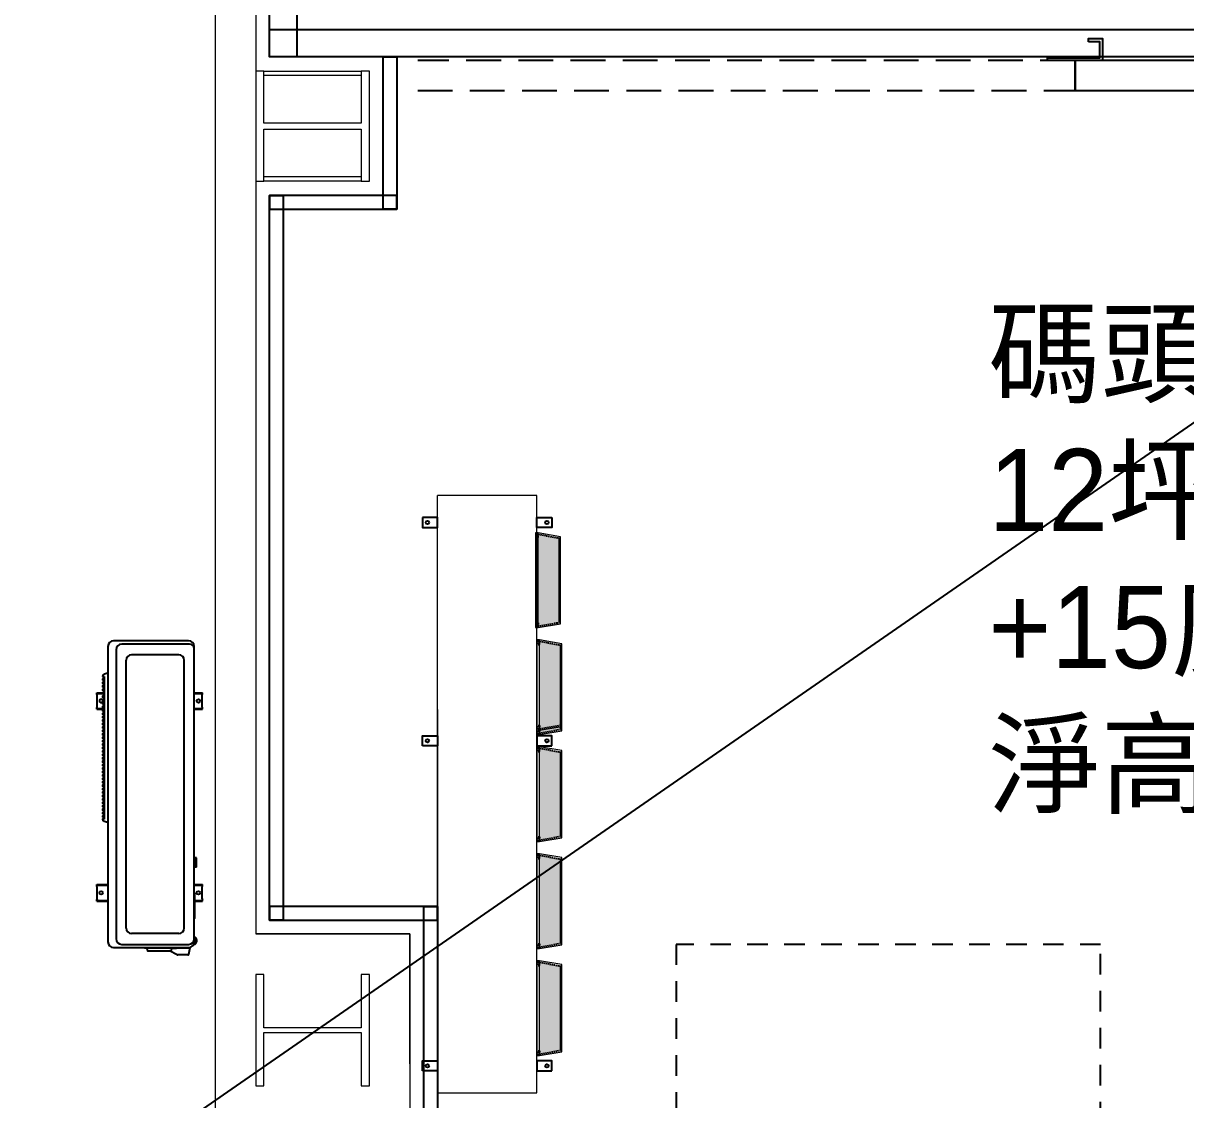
# Model space of a CAD drawing. Header units: millimetres. Extents: x -15161 to 10473752, y -72817 to 33960.
# Drawn here: x -1903.2 to -1478.8, y -25450.4 to -25057.4 of the extents above; entities that cross this region are included whole.
import ezdxf

# ---------------------------------------------------------------- set-up
doc = ezdxf.new("R2010")
doc.units = ezdxf.units.MM
for name, pattern in [('DASHED', [0.75, 0.5, -0.25]), ('HIDDEN', [9.525, 6.35, -3.175]), ('JIS_02_0.7', [1.35, 0.75, -0.6])]:
    doc.linetypes.add(name, pattern=pattern)
doc.layers.add('1', color=7, linetype='Continuous', lineweight=9)
doc.layers.add('添利-門', color=150, linetype='Continuous', lineweight=25)
doc.layers.add('HIDDEN', color=2, linetype='DASHED')
doc.layers.add('PDF_幾何圖形', color=7, linetype='Continuous')
doc.styles.get("Standard").update_dxf_attribs({"font": 'arial.ttf'})

# ---------------------------------------------------------------- blocks, each defined once
blk = doc.blocks.new('庫板1140116')
at = {"color": 190}
for points in [[(-1803.34, -24520.09), (-1803.34, -25069.62), (-1813.34, -25069.62), (-1813.34, -24520.09)], [(-1813.34, -25059.62), (-1022, -25059.62), (-1022, -25069.62), (-1813.34, -25069.62)]]:
    blk.add_lwpolyline(points, close=True, dxfattribs=at)
at = {"color": 30}
for points in [[(-1766.85, -25069.62), (-1766.85, -25125.27), (-1771.85, -25125.27), (-1771.85, -25069.62)], [(-1813.34, -25125.27), (-1766.85, -25125.27), (-1766.85, -25120.27), (-1813.34, -25120.27)], [(-1808.34, -25120.27), (-1808.34, -25384.84), (-1813.34, -25384.84), (-1813.34, -25120.27)], [(-1813.34, -25384.84), (-1752.03, -25384.84), (-1752.03, -25379.84), (-1813.34, -25379.84)], [(-1752.03, -25379.84), (-1752.03, -25605.44), (-1757.03, -25605.44), (-1757.03, -25379.84)]]:
    blk.add_lwpolyline(points, close=True, dxfattribs=at)
blk = doc.blocks.new('庫門1140116')
at = {"color": 8, "linetype": 'JIS_02_0.7', "ltscale": 10}
blk.add_lwpolyline([(-1509.87, -25393.65), (-1664.81, -25393.65), (-1664.81, -25593.65), (-1509.87, -25593.65)], close=True, dxfattribs=at)
at = {"layer": 'PDF_幾何圖形', "color": 150, "lineweight": 25, "true_color": 0x007fff}
blk.add_lwpolyline([(-1514.32, -25064.21), (-1514.32, -25062.94), (-1509.22, -25062.94), (-1509.22, -25070.97), (-1529.31, -25070.97), (-1529.31, -25070.01), (-1510.18, -25070.01), (-1510.18, -25064.21)], close=True, dxfattribs=at)
at = {"layer": '添利-門', "linetype": 'HIDDEN', "ltscale": 2}
for p, q in [((-1519.22, -25070.97), (-1759.22, -25070.97)), ((-1519.22, -25081.97), (-1519.22, -25070.97)), ((-1759.22, -25081.97), (-1519.22, -25081.97))]:
    blk.add_line(p, q, dxfattribs=at)
at = {"layer": '添利-門'}
for p, q in [((-1279.22, -25070.97), (-1519.22, -25070.97)), ((-1519.22, -25070.97), (-1519.22, -25081.97)), ((-1519.22, -25081.97), (-1279.22, -25081.97))]:
    blk.add_line(p, q, dxfattribs=at)
blk = doc.blocks.new('機組1140116')
h = blk.add_hatch(color=230)
h.dxf.hatch_style = 1
h.paths.add_polyline_path([(-1707.52, -25245.33), (-1715.24, -25243.93), (-1715.24, -25245.16), (-1715.24, -25277.52), (-1707.52, -25276.12)])
h = blk.add_hatch(color=230)
h.dxf.hatch_style = 1
h.paths.add_polyline_path([(-1707.07, -25284.39), (-1714.79, -25282.99), (-1714.79, -25284.21), (-1714.79, -25316.58), (-1707.07, -25315.17)])
h = blk.add_hatch(color=230)
h.dxf.hatch_style = 1
h.paths.add_polyline_path([(-1707.07, -25323.45), (-1714.79, -25322.04), (-1714.79, -25323.27), (-1714.79, -25355.64), (-1707.07, -25354.23)])
h = blk.add_hatch(color=230)
h.dxf.hatch_style = 1
h.paths.add_polyline_path([(-1707.07, -25362.51), (-1714.79, -25361.1), (-1714.79, -25362.33), (-1714.79, -25394.7), (-1707.07, -25393.29)])
h = blk.add_hatch(color=230)
h.dxf.hatch_style = 1
h.paths.add_polyline_path([(-1707.07, -25401.56), (-1714.79, -25400.16), (-1714.79, -25401.39), (-1714.79, -25433.75), (-1707.07, -25432.35)])
h = blk.add_hatch(color=230)
h.dxf.hatch_style = 1
h.paths.add_polyline_path([(-1707.07, -25401.56), (-1714.79, -25400.16), (-1714.79, -25401.39), (-1714.79, -25433.75), (-1707.07, -25432.35)])
at = {"layer": '1'}
h = blk.add_hatch(color=230, dxfattribs=at)
h.dxf.hatch_style = 1
h.paths.add_polyline_path([(-1715.24, -25243.93), (-1715.24, -25245.16), (-1707.73, -25245.29)])
h = blk.add_hatch(color=230, dxfattribs=at)
h.dxf.hatch_style = 1
h.paths.add_polyline_path([(-1715.24, -25277.52), (-1715.24, -25276.29), (-1707.73, -25276.16)])
h = blk.add_hatch(color=230, dxfattribs=at)
h.dxf.hatch_style = 1
h.paths.add_polyline_path([(-1715.24, -25277.52), (-1715.24, -25276.29), (-1707.73, -25276.16)])
h = blk.add_hatch(color=230, dxfattribs=at)
h.dxf.hatch_style = 1
h.paths.add_polyline_path([(-1714.79, -25282.99), (-1714.79, -25284.21), (-1707.28, -25284.35)])
h = blk.add_hatch(color=230, dxfattribs=at)
h.dxf.hatch_style = 1
h.paths.add_polyline_path([(-1714.79, -25315.03), (-1714.79, -25313.81), (-1707.28, -25313.67)])
h = blk.add_hatch(color=230, dxfattribs=at)
h.dxf.hatch_style = 1
h.paths.add_polyline_path([(-1714.79, -25315.03), (-1714.79, -25313.81), (-1707.28, -25313.67)])
h = blk.add_hatch(color=230, dxfattribs=at)
h.dxf.hatch_style = 1
h.paths.add_polyline_path([(-1714.79, -25315.03), (-1714.79, -25313.81), (-1707.28, -25313.67)])
h = blk.add_hatch(color=230, dxfattribs=at)
h.dxf.hatch_style = 1
h.paths.add_polyline_path([(-1714.79, -25315.03), (-1714.79, -25313.81), (-1707.28, -25313.67)])
h = blk.add_hatch(color=230, dxfattribs=at)
h.dxf.hatch_style = 1
h.paths.add_polyline_path([(-1714.79, -25316.58), (-1714.79, -25315.35), (-1707.28, -25315.21)])
h = blk.add_hatch(color=230, dxfattribs=at)
h.dxf.hatch_style = 1
h.paths.add_polyline_path([(-1714.79, -25316.58), (-1714.79, -25315.35), (-1707.28, -25315.21)])
h = blk.add_hatch(color=230, dxfattribs=at)
h.dxf.hatch_style = 1
h.paths.add_polyline_path([(-1714.79, -25322.04), (-1714.79, -25323.27), (-1707.28, -25323.41)])
h = blk.add_hatch(color=230, dxfattribs=at)
h.dxf.hatch_style = 1
h.paths.add_polyline_path([(-1714.79, -25355.64), (-1714.79, -25354.41), (-1707.28, -25354.27)])
h = blk.add_hatch(color=230, dxfattribs=at)
h.dxf.hatch_style = 1
h.paths.add_polyline_path([(-1714.79, -25355.64), (-1714.79, -25354.41), (-1707.28, -25354.27)])
h = blk.add_hatch(color=230, dxfattribs=at)
h.dxf.hatch_style = 1
h.paths.add_polyline_path([(-1714.79, -25361.1), (-1714.79, -25362.33), (-1707.28, -25362.47)])
h = blk.add_hatch(color=230, dxfattribs=at)
h.dxf.hatch_style = 1
h.paths.add_polyline_path([(-1714.79, -25394.7), (-1714.79, -25393.47), (-1707.28, -25393.33)])
h = blk.add_hatch(color=230, dxfattribs=at)
h.dxf.hatch_style = 1
h.paths.add_polyline_path([(-1714.79, -25394.7), (-1714.79, -25393.47), (-1707.28, -25393.33)])
h = blk.add_hatch(color=230, dxfattribs=at)
h.dxf.hatch_style = 1
h.paths.add_polyline_path([(-1714.79, -25400.16), (-1714.79, -25401.39), (-1707.28, -25401.53)])
h = blk.add_hatch(color=230, dxfattribs=at)
h.dxf.hatch_style = 1
h.paths.add_polyline_path([(-1714.79, -25400.16), (-1714.79, -25401.39), (-1707.28, -25401.53)])
h = blk.add_hatch(color=230, dxfattribs=at)
h.dxf.hatch_style = 1
h.paths.add_polyline_path([(-1714.79, -25433.75), (-1714.79, -25432.53), (-1707.28, -25432.39)])
h = blk.add_hatch(color=230, dxfattribs=at)
h.dxf.hatch_style = 1
h.paths.add_polyline_path([(-1714.79, -25433.75), (-1714.79, -25432.53), (-1707.28, -25432.39)])
h = blk.add_hatch(color=230, dxfattribs=at)
h.dxf.hatch_style = 1
h.paths.add_polyline_path([(-1714.79, -25433.75), (-1714.79, -25432.53), (-1707.28, -25432.39)])
h = blk.add_hatch(color=230, dxfattribs=at)
h.dxf.hatch_style = 1
h.paths.add_polyline_path([(-1714.79, -25433.75), (-1714.79, -25432.53), (-1707.28, -25432.39)])
at = {"color": 230}
for p, q in [((-1707.06, -25253.75), (-1707.07, -25253.75)), ((-1707.06, -25267.7), (-1707.07, -25267.7)), ((-1842.88, -25282.82), (-1870.24, -25282.82)), ((-1842.48, -25284.02), (-1867.23, -25284.02)), ((-1872.32, -25284.9), (-1872.32, -25392.78)), ((-1869.31, -25286.1), (-1869.31, -25391.58)), ((-1846.4, -25287.97), (-1863.71, -25287.97)), ((-1840.8, -25392.78), (-1840.8, -25284.9)), ((-1865.66, -25387.76), (-1865.66, -25289.92)), ((-1844.46, -25387.76), (-1844.46, -25289.92)), ((-1874.25, -25295.87), (-1873.68, -25295.86)), ((-1873.97, -25295.86), (-1873.97, -25296.75)), ((-1873.82, -25295.86), (-1873.82, -25296.79)), ((-1872.32, -25294.64), (-1873.75, -25295.07)), ((-1873.68, -25295.86), (-1873.68, -25348)), ((-1706.6, -25292.8), (-1706.61, -25292.8)), ((-1874.32, -25296.86), (-1874.32, -25297.07)), ((-1874.32, -25298.11), (-1874.32, -25298.33)), ((-1874.32, -25299.36), (-1874.32, -25299.58)), ((-1874.32, -25300.61), (-1874.32, -25300.83)), ((-1873.82, -25296.79), (-1874.27, -25296.81)), ((-1873.82, -25297.14), (-1874.27, -25297.12)), ((-1873.82, -25298.04), (-1874.27, -25298.06)), ((-1873.82, -25298.39), (-1874.27, -25298.38)), ((-1873.82, -25299.29), (-1874.27, -25299.31)), ((-1873.82, -25299.64), (-1874.27, -25299.63)), ((-1873.82, -25300.54), (-1874.27, -25300.56)), ((-1873.82, -25300.89), (-1874.27, -25300.88)), ((-1873.97, -25297.18), (-1873.97, -25298)), ((-1873.97, -25298.44), (-1873.97, -25299.25)), ((-1873.97, -25299.69), (-1873.97, -25300.5)), ((-1873.97, -25300.94), (-1873.97, -25301.75)), ((-1873.82, -25296.79), (-1873.82, -25296.82)), ((-1873.82, -25296.82), (-1873.68, -25296.82)), ((-1873.82, -25297.12), (-1873.68, -25297.12)), ((-1873.82, -25297.12), (-1873.82, -25297.14)), ((-1873.82, -25297.14), (-1873.82, -25298.04)), ((-1873.82, -25298.04), (-1873.82, -25298.07)), ((-1873.82, -25298.07), (-1873.68, -25298.07)), ((-1873.82, -25298.37), (-1873.82, -25298.39)), ((-1873.82, -25298.37), (-1873.68, -25298.37)), ((-1873.82, -25298.39), (-1873.82, -25299.29)), ((-1873.82, -25299.29), (-1873.82, -25299.32)), ((-1873.82, -25299.32), (-1873.68, -25299.32)), ((-1873.82, -25299.62), (-1873.82, -25299.64)), ((-1873.82, -25299.62), (-1873.68, -25299.62)), ((-1873.82, -25299.64), (-1873.82, -25300.54)), ((-1873.82, -25300.54), (-1873.82, -25300.57)), ((-1873.82, -25300.57), (-1873.68, -25300.57)), ((-1873.82, -25300.87), (-1873.82, -25300.89)), ((-1873.82, -25300.87), (-1873.68, -25300.87)), ((-1873.82, -25300.89), (-1873.82, -25301.79)), ((-1876.32, -25302.45), (-1876.32, -25301.82)), ((-1876.32, -25301.82), (-1874.3, -25301.82)), ((-1876.32, -25302.05), (-1874.32, -25302.05)), ((-1876.22, -25302.62), (-1876.32, -25302.45)), ((-1876.22, -25307.02), (-1876.22, -25302.62)), ((-1874.32, -25301.86), (-1874.32, -25302.08)), ((-1874.32, -25303.11), (-1874.32, -25303.33)), ((-1874.32, -25304.36), (-1874.32, -25304.58)), ((-1873.82, -25301.79), (-1874.27, -25301.81)), ((-1873.82, -25302.14), (-1874.27, -25302.13)), ((-1873.82, -25303.05), (-1874.27, -25303.06)), ((-1873.82, -25303.4), (-1874.27, -25303.38)), ((-1873.82, -25304.3), (-1874.27, -25304.31)), ((-1873.82, -25304.65), (-1874.27, -25304.63)), ((-1873.97, -25302.19), (-1873.97, -25303)), ((-1873.97, -25303.44), (-1873.97, -25304.25)), ((-1873.97, -25304.69), (-1873.97, -25305.5)), ((-1873.82, -25301.79), (-1873.82, -25301.82)), ((-1873.82, -25301.82), (-1873.68, -25301.82)), ((-1873.82, -25302.12), (-1873.82, -25302.14)), ((-1873.82, -25302.12), (-1873.68, -25302.12)), ((-1873.82, -25302.14), (-1873.82, -25303.05)), ((-1873.82, -25303.05), (-1873.82, -25303.07)), ((-1873.82, -25303.07), (-1873.68, -25303.07)), ((-1873.82, -25303.37), (-1873.82, -25303.4)), ((-1873.82, -25303.37), (-1873.68, -25303.37)), ((-1873.82, -25303.4), (-1873.82, -25304.3)), ((-1873.82, -25304.3), (-1873.82, -25304.32)), ((-1873.82, -25304.32), (-1873.68, -25304.32)), ((-1873.82, -25304.62), (-1873.82, -25304.65)), ((-1873.82, -25304.62), (-1873.68, -25304.62)), ((-1873.82, -25304.65), (-1873.82, -25305.55)), ((-1840.8, -25301.82), (-1837.8, -25301.82)), ((-1840.8, -25302.05), (-1837.8, -25302.05)), ((-1837.9, -25302.62), (-1837.8, -25302.45)), ((-1837.9, -25307.02), (-1837.9, -25302.62)), ((-1837.8, -25302.45), (-1837.8, -25301.82)), ((-1876.22, -25307.02), (-1876.32, -25307.2)), ((-1876.32, -25307.82), (-1876.32, -25307.2)), ((-1876.32, -25307.59), (-1873.97, -25307.59)), ((-1876.32, -25307.82), (-1873.97, -25307.82)), ((-1874.32, -25305.61), (-1874.32, -25305.83)), ((-1874.32, -25306.87), (-1874.32, -25307.08)), ((-1874.32, -25308.12), (-1874.32, -25308.33)), ((-1874.32, -25309.37), (-1874.32, -25309.58)), ((-1873.82, -25305.55), (-1874.27, -25305.56)), ((-1873.82, -25305.9), (-1874.27, -25305.88)), ((-1873.82, -25306.8), (-1874.27, -25306.82)), ((-1873.82, -25307.15), (-1874.27, -25307.13)), ((-1873.82, -25308.05), (-1874.27, -25308.07)), ((-1873.82, -25308.4), (-1874.27, -25308.38)), ((-1873.82, -25309.3), (-1874.27, -25309.32)), ((-1873.97, -25305.94), (-1873.97, -25306.76)), ((-1873.97, -25307.19), (-1873.97, -25308.01)), ((-1873.97, -25308.44), (-1873.97, -25309.26)), ((-1873.82, -25305.55), (-1873.82, -25305.57)), ((-1873.82, -25305.57), (-1873.68, -25305.57)), ((-1873.82, -25305.87), (-1873.82, -25305.9)), ((-1873.82, -25305.87), (-1873.68, -25305.87)), ((-1873.82, -25305.9), (-1873.82, -25306.8)), ((-1873.82, -25306.8), (-1873.82, -25306.82)), ((-1873.82, -25306.82), (-1873.68, -25306.82)), ((-1873.82, -25307.12), (-1873.82, -25307.15)), ((-1873.82, -25307.12), (-1873.68, -25307.12)), ((-1873.82, -25307.15), (-1873.82, -25308.05)), ((-1873.82, -25308.05), (-1873.82, -25308.07)), ((-1873.82, -25308.07), (-1873.68, -25308.07)), ((-1873.82, -25308.37), (-1873.68, -25308.37)), ((-1873.82, -25308.37), (-1873.82, -25308.4)), ((-1873.82, -25308.4), (-1873.82, -25309.3)), ((-1873.82, -25309.3), (-1873.82, -25309.32)), ((-1873.82, -25309.32), (-1873.68, -25309.32)), ((-1840.8, -25307.59), (-1837.8, -25307.59)), ((-1840.8, -25307.82), (-1837.8, -25307.82)), ((-1837.9, -25307.02), (-1837.8, -25307.2)), ((-1837.8, -25307.82), (-1837.8, -25307.2)), ((-1706.6, -25306.76), (-1706.61, -25306.76)), ((-1874.32, -25310.62), (-1874.32, -25310.83)), ((-1874.32, -25311.87), (-1874.32, -25312.08)), ((-1874.32, -25313.12), (-1874.32, -25313.33)), ((-1873.82, -25309.65), (-1874.27, -25309.63)), ((-1873.82, -25310.55), (-1874.27, -25310.57)), ((-1873.82, -25310.9), (-1874.27, -25310.88)), ((-1873.82, -25311.8), (-1874.27, -25311.82)), ((-1873.82, -25312.15), (-1874.27, -25312.13)), ((-1873.82, -25313.05), (-1874.27, -25313.07)), ((-1873.82, -25313.4), (-1874.27, -25313.38)), ((-1873.97, -25309.69), (-1873.97, -25310.51)), ((-1873.97, -25310.94), (-1873.97, -25311.76)), ((-1873.97, -25312.19), (-1873.97, -25313.01)), ((-1873.97, -25313.44), (-1873.97, -25314.26)), ((-1873.82, -25309.62), (-1873.68, -25309.62)), ((-1873.82, -25309.62), (-1873.82, -25309.65)), ((-1873.82, -25309.65), (-1873.82, -25310.55)), ((-1873.82, -25310.55), (-1873.82, -25310.57)), ((-1873.82, -25310.57), (-1873.68, -25310.57)), ((-1873.82, -25310.87), (-1873.68, -25310.87)), ((-1873.82, -25310.87), (-1873.82, -25310.9)), ((-1873.82, -25310.9), (-1873.82, -25311.8)), ((-1873.82, -25311.8), (-1873.82, -25311.82)), ((-1873.82, -25311.82), (-1873.68, -25311.82)), ((-1873.82, -25312.12), (-1873.68, -25312.12)), ((-1873.82, -25312.12), (-1873.82, -25312.15)), ((-1873.82, -25312.15), (-1873.82, -25313.05)), ((-1873.82, -25313.05), (-1873.82, -25313.08)), ((-1873.82, -25313.08), (-1873.68, -25313.08)), ((-1873.82, -25313.38), (-1873.82, -25313.4)), ((-1873.82, -25313.38), (-1873.68, -25313.38)), ((-1873.82, -25313.4), (-1873.82, -25314.3)), ((-1874.32, -25314.37), (-1874.32, -25314.58)), ((-1874.32, -25315.62), (-1874.32, -25315.83)), ((-1874.32, -25316.87), (-1874.32, -25317.08)), ((-1873.82, -25314.3), (-1874.27, -25314.32)), ((-1873.82, -25314.65), (-1874.27, -25314.63)), ((-1873.82, -25315.55), (-1874.27, -25315.57)), ((-1873.82, -25315.9), (-1874.27, -25315.88)), ((-1873.82, -25316.8), (-1874.27, -25316.82)), ((-1873.82, -25317.15), (-1874.27, -25317.13)), ((-1873.97, -25314.69), (-1873.97, -25315.51)), ((-1873.97, -25315.94), (-1873.97, -25316.76)), ((-1873.97, -25317.19), (-1873.97, -25318.01)), ((-1873.82, -25314.3), (-1873.82, -25314.33)), ((-1873.82, -25314.33), (-1873.68, -25314.33)), ((-1873.82, -25314.63), (-1873.68, -25314.63)), ((-1873.82, -25314.63), (-1873.82, -25314.65)), ((-1873.82, -25314.65), (-1873.82, -25315.55)), ((-1873.82, -25315.55), (-1873.82, -25315.58)), ((-1873.82, -25315.58), (-1873.68, -25315.58)), ((-1873.82, -25315.88), (-1873.82, -25315.9)), ((-1873.82, -25315.88), (-1873.68, -25315.88)), ((-1873.82, -25315.9), (-1873.82, -25316.8)), ((-1873.82, -25316.8), (-1873.82, -25316.83)), ((-1873.82, -25316.83), (-1873.68, -25316.83)), ((-1873.82, -25317.13), (-1873.68, -25317.13)), ((-1873.82, -25317.13), (-1873.82, -25317.15)), ((-1873.82, -25317.15), (-1873.82, -25318.05)), ((-1874.32, -25318.12), (-1874.32, -25318.33)), ((-1874.32, -25319.37), (-1874.32, -25319.59)), ((-1874.32, -25320.62), (-1874.32, -25320.84)), ((-1874.32, -25321.87), (-1874.32, -25322.09)), ((-1873.82, -25318.05), (-1874.27, -25318.07)), ((-1873.82, -25318.4), (-1874.27, -25318.38)), ((-1873.82, -25319.3), (-1874.27, -25319.32)), ((-1873.82, -25319.65), (-1874.27, -25319.64)), ((-1873.82, -25320.55), (-1874.27, -25320.57)), ((-1873.82, -25320.9), (-1874.27, -25320.89)), ((-1873.82, -25321.8), (-1874.27, -25321.82)), ((-1873.82, -25322.15), (-1874.27, -25322.14)), ((-1873.97, -25318.44), (-1873.97, -25319.26)), ((-1873.97, -25319.7), (-1873.97, -25320.51)), ((-1873.97, -25320.95), (-1873.97, -25321.76)), ((-1873.97, -25322.2), (-1873.97, -25323.01)), ((-1873.82, -25318.05), (-1873.82, -25318.08)), ((-1873.82, -25318.08), (-1873.68, -25318.08)), ((-1873.82, -25318.38), (-1873.68, -25318.38)), ((-1873.82, -25318.38), (-1873.82, -25318.4)), ((-1873.82, -25318.4), (-1873.82, -25319.3)), ((-1873.82, -25319.3), (-1873.82, -25319.33)), ((-1873.82, -25319.33), (-1873.68, -25319.33)), ((-1873.82, -25319.63), (-1873.68, -25319.63)), ((-1873.82, -25319.63), (-1873.82, -25319.65)), ((-1873.82, -25319.65), (-1873.82, -25320.55)), ((-1873.82, -25320.55), (-1873.82, -25320.58)), ((-1873.82, -25320.58), (-1873.68, -25320.58)), ((-1873.82, -25320.88), (-1873.68, -25320.88)), ((-1873.82, -25320.88), (-1873.82, -25320.9)), ((-1873.82, -25320.9), (-1873.82, -25321.8)), ((-1873.82, -25321.8), (-1873.82, -25321.83)), ((-1873.82, -25321.83), (-1873.68, -25321.83)), ((-1873.82, -25322.13), (-1873.68, -25322.13)), ((-1873.82, -25322.13), (-1873.82, -25322.15)), ((-1873.82, -25322.15), (-1873.82, -25323.05)), ((-1874.32, -25323.12), (-1874.32, -25323.34)), ((-1874.32, -25324.37), (-1874.32, -25324.59)), ((-1874.32, -25325.62), (-1874.32, -25325.84)), ((-1873.82, -25323.05), (-1874.27, -25323.07)), ((-1873.82, -25323.4), (-1874.27, -25323.39)), ((-1873.82, -25324.31), (-1874.27, -25324.32)), ((-1873.82, -25324.66), (-1874.27, -25324.64)), ((-1873.82, -25325.56), (-1874.27, -25325.57)), ((-1873.82, -25325.91), (-1874.27, -25325.89)), ((-1873.97, -25323.45), (-1873.97, -25324.26)), ((-1873.97, -25324.7), (-1873.97, -25325.51)), ((-1873.97, -25325.95), (-1873.97, -25326.76)), ((-1873.82, -25323.05), (-1873.82, -25323.08)), ((-1873.82, -25323.08), (-1873.68, -25323.08)), ((-1873.82, -25323.38), (-1873.68, -25323.38)), ((-1873.82, -25323.38), (-1873.82, -25323.4)), ((-1873.82, -25323.4), (-1873.82, -25324.31)), ((-1873.82, -25324.31), (-1873.82, -25324.33)), ((-1873.82, -25324.33), (-1873.68, -25324.33)), ((-1873.82, -25324.63), (-1873.68, -25324.63)), ((-1873.82, -25324.63), (-1873.82, -25324.66)), ((-1873.82, -25324.66), (-1873.82, -25325.56)), ((-1873.82, -25325.56), (-1873.82, -25325.58)), ((-1873.82, -25325.58), (-1873.68, -25325.58)), ((-1873.82, -25325.88), (-1873.68, -25325.88)), ((-1873.82, -25325.88), (-1873.82, -25325.91)), ((-1873.82, -25325.91), (-1873.82, -25326.81)), ((-1874.32, -25326.87), (-1874.32, -25327.09)), ((-1874.32, -25328.13), (-1874.32, -25328.34)), ((-1874.32, -25329.38), (-1874.32, -25329.59)), ((-1874.32, -25330.63), (-1874.32, -25330.84)), ((-1873.82, -25326.81), (-1874.27, -25326.82)), ((-1873.82, -25327.16), (-1874.27, -25327.14)), ((-1873.82, -25328.06), (-1874.27, -25328.08)), ((-1873.82, -25328.41), (-1874.27, -25328.39)), ((-1873.82, -25329.31), (-1874.27, -25329.33)), ((-1873.82, -25329.66), (-1874.27, -25329.64)), ((-1873.82, -25330.56), (-1874.27, -25330.58)), ((-1873.97, -25327.2), (-1873.97, -25328.01)), ((-1873.97, -25328.45), (-1873.97, -25329.27)), ((-1873.97, -25329.7), (-1873.97, -25330.52)), ((-1873.82, -25326.81), (-1873.82, -25326.83)), ((-1873.82, -25326.83), (-1873.68, -25326.83)), ((-1873.82, -25327.13), (-1873.68, -25327.13)), ((-1873.82, -25327.13), (-1873.82, -25327.16)), ((-1873.82, -25327.16), (-1873.82, -25328.06)), ((-1873.82, -25328.06), (-1873.82, -25328.08)), ((-1873.82, -25328.08), (-1873.68, -25328.08)), ((-1873.82, -25328.38), (-1873.68, -25328.38)), ((-1873.82, -25328.38), (-1873.82, -25328.41)), ((-1873.82, -25328.41), (-1873.82, -25329.31)), ((-1873.82, -25329.31), (-1873.82, -25329.33)), ((-1873.82, -25329.33), (-1873.68, -25329.33)), ((-1873.82, -25329.63), (-1873.68, -25329.63)), ((-1873.82, -25329.63), (-1873.82, -25329.66)), ((-1873.82, -25329.66), (-1873.82, -25330.56)), ((-1873.82, -25330.56), (-1873.82, -25330.58)), ((-1873.82, -25330.58), (-1873.68, -25330.58)), ((-1874.32, -25331.88), (-1874.32, -25332.09)), ((-1874.32, -25333.13), (-1874.32, -25333.34)), ((-1874.32, -25334.38), (-1874.32, -25334.59)), ((-1873.82, -25330.91), (-1874.27, -25330.89)), ((-1873.82, -25331.81), (-1874.27, -25331.83)), ((-1873.82, -25332.16), (-1874.27, -25332.14)), ((-1873.82, -25333.06), (-1874.27, -25333.08)), ((-1873.82, -25333.41), (-1874.27, -25333.39)), ((-1873.82, -25334.31), (-1874.27, -25334.33)), ((-1873.82, -25334.66), (-1874.27, -25334.64)), ((-1873.97, -25330.95), (-1873.97, -25331.77)), ((-1873.97, -25332.2), (-1873.97, -25333.02)), ((-1873.97, -25333.45), (-1873.97, -25334.27)), ((-1873.97, -25334.7), (-1873.97, -25335.52)), ((-1873.82, -25330.88), (-1873.68, -25330.88)), ((-1873.82, -25330.88), (-1873.82, -25330.91)), ((-1873.82, -25330.91), (-1873.82, -25331.81)), ((-1873.82, -25331.81), (-1873.82, -25331.83)), ((-1873.82, -25331.83), (-1873.68, -25331.83)), ((-1873.82, -25332.13), (-1873.68, -25332.13)), ((-1873.82, -25332.13), (-1873.82, -25332.16)), ((-1873.82, -25332.16), (-1873.82, -25333.06)), ((-1873.82, -25333.06), (-1873.82, -25333.08)), ((-1873.82, -25333.08), (-1873.68, -25333.08)), ((-1873.82, -25333.38), (-1873.68, -25333.38)), ((-1873.82, -25333.38), (-1873.82, -25333.41)), ((-1873.82, -25333.41), (-1873.82, -25334.31)), ((-1873.82, -25334.31), (-1873.82, -25334.33)), ((-1873.82, -25334.33), (-1873.68, -25334.33)), ((-1873.82, -25334.64), (-1873.68, -25334.64)), ((-1873.82, -25334.64), (-1873.82, -25334.66)), ((-1873.82, -25334.66), (-1873.82, -25335.56)), ((-1706.6, -25331.86), (-1706.61, -25331.86)), ((-1874.32, -25335.63), (-1874.32, -25335.84)), ((-1874.32, -25336.88), (-1874.32, -25337.09)), ((-1874.32, -25338.13), (-1874.32, -25338.34)), ((-1873.82, -25335.56), (-1874.27, -25335.58)), ((-1873.82, -25335.91), (-1874.27, -25335.89)), ((-1873.82, -25336.81), (-1874.27, -25336.83)), ((-1873.82, -25337.16), (-1874.27, -25337.14)), ((-1873.82, -25338.06), (-1874.27, -25338.08)), ((-1873.82, -25338.41), (-1874.27, -25338.39)), ((-1873.97, -25335.95), (-1873.97, -25336.77)), ((-1873.97, -25337.2), (-1873.97, -25338.02)), ((-1873.97, -25338.45), (-1873.97, -25339.27)), ((-1873.82, -25335.56), (-1873.82, -25335.59)), ((-1873.82, -25335.59), (-1873.68, -25335.59)), ((-1873.82, -25335.89), (-1873.68, -25335.89)), ((-1873.82, -25335.89), (-1873.82, -25335.91)), ((-1873.82, -25335.91), (-1873.82, -25336.81)), ((-1873.82, -25336.81), (-1873.82, -25336.84)), ((-1873.82, -25336.84), (-1873.68, -25336.84)), ((-1873.82, -25337.14), (-1873.68, -25337.14)), ((-1873.82, -25337.14), (-1873.82, -25337.16)), ((-1873.82, -25337.16), (-1873.82, -25338.06)), ((-1873.82, -25338.06), (-1873.82, -25338.09)), ((-1873.82, -25338.09), (-1873.68, -25338.09)), ((-1873.82, -25338.39), (-1873.68, -25338.39)), ((-1873.82, -25338.39), (-1873.82, -25338.41)), ((-1873.82, -25338.41), (-1873.82, -25339.31)), ((-1874.32, -25339.38), (-1874.32, -25339.59)), ((-1874.32, -25340.63), (-1874.32, -25340.84)), ((-1874.32, -25341.88), (-1874.32, -25342.1)), ((-1874.32, -25343.13), (-1874.32, -25343.35)), ((-1873.82, -25339.31), (-1874.27, -25339.33)), ((-1873.82, -25339.66), (-1874.27, -25339.64)), ((-1873.82, -25340.56), (-1874.27, -25340.58)), ((-1873.82, -25340.91), (-1874.27, -25340.89)), ((-1873.82, -25341.81), (-1874.27, -25341.83)), ((-1873.82, -25342.16), (-1874.27, -25342.15)), ((-1873.82, -25343.06), (-1874.27, -25343.08)), ((-1873.82, -25343.41), (-1874.27, -25343.4)), ((-1873.97, -25339.7), (-1873.97, -25340.52)), ((-1873.97, -25340.96), (-1873.97, -25341.77)), ((-1873.97, -25342.21), (-1873.97, -25343.02)), ((-1873.97, -25343.46), (-1873.97, -25344.27)), ((-1873.82, -25339.31), (-1873.82, -25339.34)), ((-1873.82, -25339.34), (-1873.68, -25339.34)), ((-1873.82, -25339.64), (-1873.68, -25339.64)), ((-1873.82, -25339.64), (-1873.82, -25339.66)), ((-1873.82, -25339.66), (-1873.82, -25340.56)), ((-1873.82, -25340.56), (-1873.82, -25340.59)), ((-1873.82, -25340.59), (-1873.68, -25340.59)), ((-1873.82, -25340.89), (-1873.68, -25340.89)), ((-1873.82, -25340.89), (-1873.82, -25340.91)), ((-1873.82, -25340.91), (-1873.82, -25341.81)), ((-1873.82, -25341.81), (-1873.82, -25341.84)), ((-1873.82, -25341.84), (-1873.68, -25341.84)), ((-1873.82, -25342.14), (-1873.68, -25342.14)), ((-1873.82, -25342.14), (-1873.82, -25342.16)), ((-1873.82, -25342.16), (-1873.82, -25343.06)), ((-1873.82, -25343.06), (-1873.82, -25343.09)), ((-1873.82, -25343.09), (-1873.68, -25343.09)), ((-1873.82, -25343.39), (-1873.68, -25343.39)), ((-1873.82, -25343.39), (-1873.82, -25343.41)), ((-1873.82, -25343.41), (-1873.82, -25344.31)), ((-1874.32, -25344.38), (-1874.32, -25344.6)), ((-1874.32, -25345.63), (-1874.32, -25345.85)), ((-1874.32, -25346.88), (-1874.32, -25347.1)), ((-1873.82, -25344.31), (-1874.27, -25344.33)), ((-1873.82, -25344.66), (-1874.27, -25344.65)), ((-1873.82, -25345.57), (-1874.27, -25345.58)), ((-1873.82, -25345.92), (-1874.27, -25345.9)), ((-1873.82, -25346.82), (-1874.27, -25346.83)), ((-1873.82, -25347.17), (-1874.27, -25347.15)), ((-1873.97, -25344.71), (-1873.97, -25345.52)), ((-1873.97, -25345.96), (-1873.97, -25346.77)), ((-1873.97, -25347.21), (-1873.97, -25347.92)), ((-1873.82, -25344.31), (-1873.82, -25344.34)), ((-1873.82, -25344.34), (-1873.68, -25344.34)), ((-1873.82, -25344.64), (-1873.68, -25344.64)), ((-1873.82, -25344.64), (-1873.82, -25344.66)), ((-1873.82, -25344.66), (-1873.82, -25345.57)), ((-1873.82, -25345.57), (-1873.82, -25345.59)), ((-1873.82, -25345.59), (-1873.68, -25345.59)), ((-1873.82, -25345.89), (-1873.68, -25345.89)), ((-1873.82, -25345.89), (-1873.82, -25345.92)), ((-1873.82, -25345.92), (-1873.82, -25346.82)), ((-1873.82, -25346.82), (-1873.82, -25346.84)), ((-1873.82, -25346.84), (-1873.68, -25346.84)), ((-1873.82, -25347.14), (-1873.68, -25347.14)), ((-1873.82, -25347.14), (-1873.82, -25347.17)), ((-1873.82, -25347.17), (-1873.82, -25348)), ((-1706.6, -25345.82), (-1706.61, -25345.82)), ((-1874.32, -25348.02), (-1874.32, -25348.02)), ((-1873.82, -25347.97), (-1874.27, -25347.97)), ((-1873.82, -25348), (-1873.82, -25347.97)), ((-1873.82, -25348), (-1873.68, -25348)), ((-1872.32, -25349.22), (-1873.75, -25348.79)), ((-1840.8, -25362.4), (-1840.49, -25362.4)), ((-1839.98, -25362.1), (-1840.48, -25362.1)), ((-1840.48, -25365.5), (-1840.48, -25362.1)), ((-1839.98, -25365.5), (-1839.98, -25362.1)), ((-1840.8, -25365.2), (-1840.48, -25365.2)), ((-1839.98, -25365.5), (-1840.48, -25365.5)), ((-1876.32, -25371.85), (-1872.32, -25371.85)), ((-1876.32, -25372.48), (-1876.32, -25371.85)), ((-1876.32, -25372.08), (-1872.32, -25372.08)), ((-1876.22, -25372.65), (-1876.32, -25372.48)), ((-1876.22, -25377.06), (-1876.22, -25372.65)), ((-1840.8, -25371.85), (-1837.8, -25371.85)), ((-1840.8, -25372.08), (-1837.8, -25372.08)), ((-1837.9, -25372.65), (-1837.8, -25372.48)), ((-1837.9, -25377.06), (-1837.9, -25372.65)), ((-1837.8, -25372.48), (-1837.8, -25371.85)), ((-1706.6, -25370.92), (-1706.61, -25370.92)), ((-1876.22, -25377.06), (-1876.32, -25377.23)), ((-1876.32, -25377.86), (-1876.32, -25377.23)), ((-1840.8, -25375.01), (-1840.7, -25375.01)), ((-1840.6, -25384.01), (-1840.6, -25375.11)), ((-1837.9, -25377.06), (-1837.8, -25377.23)), ((-1837.8, -25377.86), (-1837.8, -25377.23)), ((-1876.32, -25377.63), (-1872.32, -25377.63)), ((-1876.32, -25377.86), (-1872.32, -25377.86)), ((-1840.6, -25377.63), (-1837.8, -25377.63)), ((-1840.6, -25377.86), (-1837.8, -25377.86)), ((-1840.7, -25384.11), (-1840.8, -25384.11)), ((-1706.6, -25384.88), (-1706.61, -25384.88)), ((-1846.4, -25389.71), (-1863.71, -25389.71)), ((-1867.23, -25393.66), (-1842.88, -25393.66)), ((-1840.44, -25393.52), (-1841.04, -25393.85)), ((-1840.44, -25391.14), (-1840.8, -25390.95)), ((-1870.24, -25394.86), (-1842.32, -25394.86)), ((-1859.01, -25394.86), (-1859.01, -25395.07)), ((-1848.2, -25395.07), (-1859.01, -25395.07)), ((-1858.16, -25395.07), (-1857.96, -25395.92)), ((-1857.81, -25396.07), (-1849.41, -25396.07)), ((-1849.33, -25395.07), (-1853.13, -25395.07)), ((-1846.99, -25397.48), (-1849.83, -25396.07)), ((-1849.06, -25395.07), (-1849.26, -25395.92)), ((-1847.32, -25395.17), (-1849.08, -25395.17)), ((-1848.2, -25394.86), (-1848.2, -25395.07)), ((-1842.36, -25395.07), (-1847.32, -25395.07)), ((-1847.32, -25395.17), (-1847.32, -25395.07)), ((-1843.16, -25397.52), (-1846.85, -25397.52)), ((-1842.81, -25397.24), (-1842.32, -25394.86)), ((-1706.6, -25409.98), (-1706.61, -25409.98)), ((-1706.6, -25409.98), (-1706.61, -25409.98)), ((-1706.6, -25423.94), (-1706.61, -25423.94)), ((-1706.6, -25423.94), (-1706.61, -25423.94))]:
    blk.add_line(p, q, dxfattribs=at)
for points in [[(-1757.48, -25237.83), (-1757.48, -25241.47), (-1752.03, -25241.47), (-1752.03, -25237.83)], [(-1710.24, -25237.83), (-1710.24, -25241.47), (-1715.69, -25241.47), (-1715.69, -25237.83)], [(-1757.48, -25321.13), (-1757.48, -25317.49), (-1752.03, -25317.49), (-1752.03, -25321.13)], [(-1710.24, -25321.13), (-1710.24, -25317.49), (-1715.69, -25317.49), (-1715.69, -25321.13)], [(-1757.48, -25439.85), (-1757.48, -25436.21), (-1752.03, -25436.21), (-1752.03, -25439.85)], [(-1710.24, -25439.85), (-1710.24, -25436.21), (-1715.69, -25436.21), (-1715.69, -25439.85)]]:
    blk.add_lwpolyline(points, close=True, dxfattribs=at)
for centre, radius in [((-1755.66, -25239.65), 0.604), ((-1712.06, -25239.65), 0.604), ((-1839.3, -25304.82), 0.625), ((-1755.66, -25319.31), 0.604), ((-1712.06, -25319.31), 0.604), ((-1874.82, -25374.86), 0.625), ((-1839.3, -25374.86), 0.625), ((-1755.66, -25438.03), 0.604), ((-1712.06, -25438.03), 0.604)]:
    blk.add_circle(centre, radius, dxfattribs=at)
for centre, radius, start, end in [((-1870.24, -25284.9), 2.08, 90, 180), ((-1867.23, -25286.1), 2.08, 90, 180), ((-1842.88, -25284.9), 2.08, 0, 90), ((-1842.48, -25285.7), 1.68, 0, 90), ((-1863.71, -25289.92), 1.95, 90, 180), ((-1846.4, -25289.92), 1.95, 0, 90), ((-1873.52, -25295.84), 0.8, 106.7, 178.7317), ((-1874.27, -25295.82), 0.05, 174.9251, 293.4811), ((-1874.02, -25296.75), 0.05, 272.2906, 0), ((-1874.27, -25296.86), 0.05, 92.2906, 180), ((-1874.27, -25297.07), 0.05, 180, 267.7094), ((-1874.27, -25298.11), 0.05, 92.2906, 180), ((-1874.27, -25298.33), 0.05, 180, 267.7094), ((-1874.27, -25299.36), 0.05, 92.2906, 180), ((-1874.27, -25299.58), 0.05, 180, 267.7094), ((-1874.27, -25300.61), 0.05, 92.2906, 180), ((-1874.27, -25300.83), 0.05, 180, 267.7094), ((-1874.02, -25297.18), 0.05, 0, 87.7094), ((-1874.02, -25298.44), 0.05, 0, 87.7094), ((-1874.02, -25299.25), 0.05, 272.2906, 0), ((-1874.02, -25299.69), 0.05, 0, 87.7094), ((-1874.02, -25300.5), 0.05, 272.2906, 0), ((-1874.02, -25300.94), 0.05, 0, 87.7094), ((-1874.82, -25304.82), 0.625, 36.8699, 18.0086), ((-1874.27, -25301.86), 0.05, 92.2906, 180), ((-1874.27, -25302.08), 0.05, 180, 267.7094), ((-1874.27, -25303.11), 0.05, 92.2906, 180), ((-1874.27, -25303.33), 0.05, 180, 267.7094), ((-1874.27, -25304.36), 0.05, 92.2906, 180), ((-1874.27, -25304.58), 0.05, 180, 267.7094), ((-1874.02, -25301.75), 0.05, 272.2906, 0), ((-1874.02, -25302.19), 0.05, 0, 87.7094), ((-1874.02, -25303), 0.05, 272.2906, 0), ((-1874.02, -25303.44), 0.05, 0, 87.7094), ((-1874.02, -25304.25), 0.05, 272.2906, 0), ((-1874.02, -25304.69), 0.05, 0, 87.7094), ((-1874.27, -25305.61), 0.05, 92.2906, 180), ((-1874.27, -25305.83), 0.05, 180, 267.7094), ((-1874.27, -25306.87), 0.05, 92.2906, 180), ((-1874.27, -25307.08), 0.05, 180, 267.7094), ((-1874.27, -25308.12), 0.05, 92.2906, 180), ((-1874.27, -25308.33), 0.05, 180, 267.7094), ((-1874.27, -25309.37), 0.05, 92.2906, 180), ((-1874.02, -25305.5), 0.05, 272.2906, 0), ((-1874.02, -25305.94), 0.05, 0, 87.7094), ((-1874.02, -25306.76), 0.05, 272.2906, 0), ((-1874.02, -25307.19), 0.05, 0, 87.7094), ((-1874.02, -25308.44), 0.05, 0, 87.7094), ((-1874.02, -25309.26), 0.05, 272.2906, 0), ((-1874.27, -25309.58), 0.05, 180, 267.7094), ((-1874.27, -25310.62), 0.05, 92.2906, 180), ((-1874.27, -25310.83), 0.05, 180, 267.7094), ((-1874.27, -25311.87), 0.05, 92.2906, 180), ((-1874.27, -25312.08), 0.05, 180, 267.7094), ((-1874.27, -25313.12), 0.05, 92.2906, 180), ((-1874.27, -25313.33), 0.05, 180, 267.7094), ((-1874.02, -25309.69), 0.05, 0, 87.7094), ((-1874.02, -25310.51), 0.05, 272.2906, 0), ((-1874.02, -25310.94), 0.05, 0, 87.7094), ((-1874.02, -25311.76), 0.05, 272.2906, 0), ((-1874.02, -25312.19), 0.05, 0, 87.7094), ((-1874.02, -25313.01), 0.05, 272.2906, 0), ((-1874.02, -25313.44), 0.05, 0, 87.7094), ((-1874.27, -25314.37), 0.05, 92.2906, 180), ((-1874.27, -25314.58), 0.05, 180, 267.7094), ((-1874.27, -25315.62), 0.05, 92.2906, 180), ((-1874.27, -25315.83), 0.05, 180, 267.7094), ((-1874.27, -25316.87), 0.05, 92.2906, 180), ((-1874.27, -25317.08), 0.05, 180, 267.7094), ((-1874.02, -25314.26), 0.05, 272.2906, 0), ((-1874.02, -25314.69), 0.05, 0, 87.7094), ((-1874.02, -25315.51), 0.05, 272.2906, 0), ((-1874.02, -25315.94), 0.05, 0, 87.7094), ((-1874.02, -25316.76), 0.05, 272.2906, 0), ((-1874.02, -25317.19), 0.05, 0, 87.7094), ((-1874.27, -25318.12), 0.05, 92.2906, 180), ((-1874.27, -25318.33), 0.05, 180, 267.7094), ((-1874.27, -25319.37), 0.05, 92.2906, 180), ((-1874.27, -25319.59), 0.05, 180, 267.7094), ((-1874.27, -25320.62), 0.05, 92.2906, 180), ((-1874.27, -25320.84), 0.05, 180, 267.7094), ((-1874.27, -25321.87), 0.05, 92.2906, 180), ((-1874.27, -25322.09), 0.05, 180, 267.7094), ((-1874.02, -25318.01), 0.05, 272.2906, 0), ((-1874.02, -25318.44), 0.05, 0, 87.7094), ((-1874.02, -25319.26), 0.05, 272.2906, 0), ((-1874.02, -25319.7), 0.05, 0, 87.7094), ((-1874.02, -25320.51), 0.05, 272.2906, 0), ((-1874.02, -25320.95), 0.05, 0, 87.7094), ((-1874.02, -25321.76), 0.05, 272.2906, 0), ((-1874.02, -25322.2), 0.05, 0, 87.7094), ((-1874.27, -25323.12), 0.05, 92.2906, 180), ((-1874.27, -25323.34), 0.05, 180, 267.7094), ((-1874.27, -25324.37), 0.05, 92.2906, 180), ((-1874.27, -25324.59), 0.05, 180, 267.7094), ((-1874.27, -25325.62), 0.05, 92.2906, 180), ((-1874.27, -25325.84), 0.05, 180, 267.7094), ((-1874.02, -25323.01), 0.05, 272.2906, 0), ((-1874.02, -25323.45), 0.05, 0, 87.7094), ((-1874.02, -25324.26), 0.05, 272.2906, 0), ((-1874.02, -25324.7), 0.05, 0, 87.7094), ((-1874.02, -25325.51), 0.05, 272.2906, 0), ((-1874.02, -25325.95), 0.05, 0, 87.7094), ((-1874.27, -25326.87), 0.05, 92.2906, 180), ((-1874.27, -25327.09), 0.05, 180, 267.7094), ((-1874.27, -25328.13), 0.05, 92.2906, 180), ((-1874.27, -25328.34), 0.05, 180, 267.7094), ((-1874.27, -25329.38), 0.05, 92.2906, 180), ((-1874.27, -25329.59), 0.05, 180, 267.7094), ((-1874.27, -25330.63), 0.05, 92.2906, 180), ((-1874.02, -25326.76), 0.05, 272.2906, 0), ((-1874.02, -25327.2), 0.05, 0, 87.7094), ((-1874.02, -25328.01), 0.05, 272.2906, 0), ((-1874.02, -25328.45), 0.05, 0, 87.7094), ((-1874.02, -25329.27), 0.05, 272.2906, 0), ((-1874.02, -25329.7), 0.05, 0, 87.7094), ((-1874.02, -25330.52), 0.05, 272.2906, 0), ((-1874.27, -25330.84), 0.05, 180, 267.7094), ((-1874.27, -25331.88), 0.05, 92.2906, 180), ((-1874.27, -25332.09), 0.05, 180, 267.7094), ((-1874.27, -25333.13), 0.05, 92.2906, 180), ((-1874.27, -25333.34), 0.05, 180, 267.7094), ((-1874.27, -25334.38), 0.05, 92.2906, 180), ((-1874.27, -25334.59), 0.05, 180, 267.7094), ((-1874.02, -25330.95), 0.05, 0, 87.7094), ((-1874.02, -25331.77), 0.05, 272.2906, 0), ((-1874.02, -25332.2), 0.05, 0, 87.7094), ((-1874.02, -25333.02), 0.05, 272.2906, 0), ((-1874.02, -25333.45), 0.05, 0, 87.7094), ((-1874.02, -25334.27), 0.05, 272.2906, 0), ((-1874.02, -25334.7), 0.05, 0, 87.7094), ((-1874.27, -25335.63), 0.05, 92.2906, 180), ((-1874.27, -25335.84), 0.05, 180, 267.7094), ((-1874.27, -25336.88), 0.05, 92.2906, 180), ((-1874.27, -25337.09), 0.05, 180, 267.7094), ((-1874.27, -25338.13), 0.05, 92.2906, 180), ((-1874.27, -25338.34), 0.05, 180, 267.7094), ((-1874.02, -25335.52), 0.05, 272.2906, 0), ((-1874.02, -25335.95), 0.05, 0, 87.7094), ((-1874.02, -25336.77), 0.05, 272.2906, 0), ((-1874.02, -25337.2), 0.05, 0, 87.7094), ((-1874.02, -25338.02), 0.05, 272.2906, 0), ((-1874.02, -25338.45), 0.05, 0, 87.7094), ((-1874.27, -25339.38), 0.05, 92.2906, 180), ((-1874.27, -25339.59), 0.05, 180, 267.7094), ((-1874.27, -25340.63), 0.05, 92.2906, 180), ((-1874.27, -25340.84), 0.05, 180, 267.7094), ((-1874.27, -25341.88), 0.05, 92.2906, 180), ((-1874.27, -25342.1), 0.05, 180, 267.7094), ((-1874.27, -25343.13), 0.05, 92.2906, 180), ((-1874.27, -25343.35), 0.05, 180, 267.7094), ((-1874.02, -25339.27), 0.05, 272.2906, 0), ((-1874.02, -25339.7), 0.05, 0, 87.7094), ((-1874.02, -25340.52), 0.05, 272.2906, 0), ((-1874.02, -25340.96), 0.05, 0, 87.7094), ((-1874.02, -25341.77), 0.05, 272.2906, 0), ((-1874.02, -25342.21), 0.05, 0, 87.7094), ((-1874.02, -25343.02), 0.05, 272.2906, 0), ((-1874.02, -25343.46), 0.05, 0, 87.7094), ((-1874.27, -25344.38), 0.05, 92.2906, 180), ((-1874.27, -25344.6), 0.05, 180, 267.7094), ((-1874.27, -25345.63), 0.05, 92.2906, 180), ((-1874.27, -25345.85), 0.05, 180, 267.7094), ((-1874.27, -25346.88), 0.05, 92.2906, 180), ((-1874.27, -25347.1), 0.05, 180, 267.7094), ((-1874.02, -25344.27), 0.05, 272.2906, 0), ((-1874.02, -25344.71), 0.05, 0, 87.7094), ((-1874.02, -25345.52), 0.05, 272.2906, 0), ((-1874.02, -25345.96), 0.05, 0, 87.7094), ((-1874.02, -25346.77), 0.05, 272.2906, 0), ((-1874.02, -25347.21), 0.05, 0, 87.7094), ((-1874.27, -25348.02), 0.05, 90, 180), ((-1873.52, -25348.02), 0.8, 179.546, 253.3), ((-1874.02, -25347.92), 0.05, 270, 0), ((-1840.7, -25375.11), 0.1, 0, 90), ((-1840.7, -25384.01), 0.1, 270, 0), ((-1863.71, -25387.76), 1.95, 180, 270), ((-1846.4, -25387.76), 1.95, 270, 0), ((-1870.24, -25392.78), 2.08, 180, 270), ((-1867.23, -25391.58), 2.08, 180, 270), ((-1842.88, -25391.58), 2.08, 270, 0), ((-1842.88, -25392.78), 2.08, 270, 0), ((-1857.81, -25395.92), 0.15, 180, 270), ((-1849.41, -25395.92), 0.15, 270, 0), ((-1846.85, -25397.22), 0.3, 243.4376, 270), ((-1843.16, -25397.17), 0.35, 270, 348.2783)]:
    blk.add_arc(centre, radius, start, end, dxfattribs=at)
for centre, major_axis, start_param, end_param in [((-1841.38, -25392.33), (0, 1.6), 9.684374, 9.757549), ((-1840.69, -25392.33), (0, 1.25), 2.826934, 6.424598), ((-1840.69, -25392.33), (0, 1), 2.862646, 6.460287)]:
    blk.add_ellipse(centre, major_axis=major_axis, ratio=0.642788, start_param=start_param, end_param=end_param, dxfattribs=at)
at = {"layer": '1', "color": 230}
for p, q in [((-1715.69, -25229.84), (-1752.03, -25229.84)), ((-1752.03, -25447.84), (-1752.03, -25229.84)), ((-1715.69, -25447.84), (-1715.69, -25229.84)), ((-1707.07, -25244.83), (-1715.24, -25243.47)), ((-1707.52, -25276.12), (-1707.52, -25245.33)), ((-1707.07, -25276.62), (-1707.07, -25244.83)), ((-1715.24, -25277.98), (-1707.07, -25276.62)), ((-1706.61, -25283.89), (-1714.79, -25282.52)), ((-1706.61, -25315.68), (-1706.61, -25283.89)), ((-1707.07, -25315.17), (-1707.07, -25284.39)), ((-1715.69, -25338.84), (-1715.69, -25299.78)), ((-1752.03, -25307.96), (-1752.03, -25447.84)), ((-1715.69, -25447.84), (-1715.69, -25307.96)), ((-1714.79, -25315.5), (-1706.61, -25314.13)), ((-1714.79, -25315.5), (-1706.61, -25314.13)), ((-1714.79, -25317.04), (-1706.61, -25315.68)), ((-1706.61, -25322.94), (-1714.79, -25321.58)), ((-1707.07, -25354.23), (-1707.07, -25323.45)), ((-1706.61, -25354.74), (-1706.61, -25322.94)), ((-1714.79, -25356.1), (-1706.61, -25354.74)), ((-1706.61, -25362), (-1714.79, -25360.64)), ((-1707.07, -25393.29), (-1707.07, -25362.51)), ((-1706.61, -25393.79), (-1706.61, -25362)), ((-1714.79, -25395.16), (-1706.61, -25393.79)), ((-1706.61, -25401.06), (-1714.79, -25399.7)), ((-1706.61, -25401.06), (-1714.79, -25399.7)), ((-1707.07, -25432.35), (-1707.07, -25401.56)), ((-1707.07, -25432.35), (-1707.07, -25401.56)), ((-1706.61, -25432.85), (-1706.61, -25401.06)), ((-1706.61, -25432.85), (-1706.61, -25401.06)), ((-1714.79, -25434.22), (-1706.61, -25432.85)), ((-1714.79, -25434.22), (-1706.61, -25432.85)), ((-1752.03, -25447.84), (-1715.69, -25447.84))]:
    blk.add_line(p, q, dxfattribs=at)
for points in [[(-1716.15, -25277.98), (-1715.24, -25277.98), (-1715.24, -25243.47), (-1716.15, -25243.47)], [(-1715.69, -25317.04), (-1714.79, -25317.04), (-1714.79, -25282.52), (-1715.69, -25282.52)], [(-1715.69, -25356.1), (-1714.79, -25356.1), (-1714.79, -25321.58), (-1715.69, -25321.58)], [(-1715.69, -25395.16), (-1714.79, -25395.16), (-1714.79, -25360.64), (-1715.69, -25360.64)], [(-1715.69, -25434.22), (-1714.79, -25434.22), (-1714.79, -25399.7), (-1715.69, -25399.7)], [(-1715.69, -25434.22), (-1714.79, -25434.22), (-1714.79, -25399.7), (-1715.69, -25399.7)]]:
    blk.add_lwpolyline(points, close=True, dxfattribs=at)
at = {"layer": 'HIDDEN', "color": 230}
for p, q in [((-1715.24, -25243.93), (-1707.52, -25245.33)), ((-1715.24, -25277.52), (-1707.52, -25276.12)), ((-1714.79, -25282.99), (-1707.07, -25284.39)), ((-1714.79, -25315.03), (-1707.07, -25313.63)), ((-1714.79, -25315.03), (-1707.07, -25313.63)), ((-1714.79, -25316.58), (-1707.07, -25315.17)), ((-1714.79, -25322.04), (-1707.07, -25323.45)), ((-1714.79, -25355.64), (-1707.07, -25354.23)), ((-1714.79, -25361.1), (-1707.07, -25362.51)), ((-1714.79, -25394.7), (-1707.07, -25393.29)), ((-1714.79, -25400.16), (-1707.07, -25401.56)), ((-1714.79, -25400.16), (-1707.07, -25401.56)), ((-1714.79, -25433.75), (-1707.07, -25432.35)), ((-1714.79, -25433.75), (-1707.07, -25432.35))]:
    blk.add_line(p, q, dxfattribs=at)
for points in [[(-1715.69, -25245.16), (-1715.24, -25245.16), (-1715.24, -25243.7), (-1715.69, -25243.7)], [(-1715.69, -25276.29), (-1715.24, -25276.29), (-1715.24, -25277.75), (-1715.69, -25277.75)], [(-1715.24, -25284.21), (-1714.79, -25284.21), (-1714.79, -25282.76), (-1715.24, -25282.76)], [(-1715.24, -25313.81), (-1714.79, -25313.81), (-1714.79, -25315.26), (-1715.24, -25315.26)], [(-1715.24, -25313.81), (-1714.79, -25313.81), (-1714.79, -25315.26), (-1715.24, -25315.26)], [(-1715.24, -25315.35), (-1714.79, -25315.35), (-1714.79, -25316.8), (-1715.24, -25316.8)], [(-1715.24, -25323.27), (-1714.79, -25323.27), (-1714.79, -25321.82), (-1715.24, -25321.82)], [(-1715.24, -25354.41), (-1714.79, -25354.41), (-1714.79, -25355.86), (-1715.24, -25355.86)], [(-1715.24, -25362.33), (-1714.79, -25362.33), (-1714.79, -25360.88), (-1715.24, -25360.88)], [(-1715.24, -25393.47), (-1714.79, -25393.47), (-1714.79, -25394.92), (-1715.24, -25394.92)], [(-1715.24, -25401.39), (-1714.79, -25401.39), (-1714.79, -25399.94), (-1715.24, -25399.94)], [(-1715.24, -25401.39), (-1714.79, -25401.39), (-1714.79, -25399.94), (-1715.24, -25399.94)], [(-1715.24, -25432.53), (-1714.79, -25432.53), (-1714.79, -25433.98), (-1715.24, -25433.98)], [(-1715.24, -25432.53), (-1714.79, -25432.53), (-1714.79, -25433.98), (-1715.24, -25433.98)]]:
    blk.add_lwpolyline(points, close=True, dxfattribs=at)
blk = doc.blocks.new('建築底圖1140116')
at = {"layer": 'PDF_幾何圖形', "lineweight": 0}
blk.add_line((-1833.16, -22058.93), (-1833.16, -25652.78), dxfattribs=at)
for points in [[(-1833.16, -24779.72), (-1833.16, -24985.07), (-1818.34, -24985.07), (-1818.34, -25389.84), (-1762.03, -25389.84), (-1762.03, -25437.26), (-1762.03, -25389.84), (-1818.34, -25389.84)], [(-1833.16, -24985.07), (-1833.16, -25532.11), (-1768.38, -25532.11), (-1768.38, -25460.13), (-1762.03, -25460.13)], [(-1762.03, -25437.26), (-1762.03, -25460.13)]]:
    blk.add_lwpolyline(points, dxfattribs=at)
for points in [[(-1779.81, -25115.05), (-1776.85, -25115.05), (-1776.85, -25074.83), (-1779.81, -25074.83), (-1779.81, -25093.88), (-1815.38, -25093.88), (-1815.38, -25074.83), (-1818.34, -25074.83), (-1818.34, -25115.05), (-1815.38, -25115.05), (-1815.38, -25096), (-1779.81, -25096)], [(-1815.38, -25076.52), (-1815.38, -25074.83), (-1779.81, -25074.83), (-1779.81, -25076.52)], [(-1815.38, -25115.05), (-1815.38, -25113.36), (-1779.81, -25113.36), (-1779.81, -25115.05)], [(-1779.81, -25445.31), (-1776.85, -25445.31), (-1776.85, -25404.66), (-1779.81, -25404.66), (-1779.81, -25424.14), (-1815.38, -25424.14), (-1815.38, -25404.66), (-1818.34, -25404.66), (-1818.34, -25445.31), (-1815.38, -25445.31), (-1815.38, -25425.83), (-1779.81, -25425.83)]]:
    blk.add_lwpolyline(points, close=True, dxfattribs=at)

msp = doc.modelspace()

# ---------------------------------------------------------------- linework, layer by layer
at = {"color": 230}
msp.add_line((3360.8703, -21853.7292), (-2764.4316, -26095.5009), dxfattribs=at)

# ---------------------------------------------------------------- block references
at = {"color": 2}
for name in ['建築底圖1140116', '庫板1140116']:
    msp.add_blockref(name, (0, 0), dxfattribs=at)
for name in ['機組1140116', '庫門1140116']:
    msp.add_blockref(name, (0, 0))

# ---------------------------------------------------------------- texts
at = {"color": 230, "insert": (-1550.8006, -25162.7779), "char_height": 30, "attachment_point": 1}
msp.add_mtext_dynamic_manual_height_columns('{\\fPMingLiU|b0|i0|c136|p18;碼頭區\\P12坪\\P+15度C\\P淨高3.6m}', width=313.551513, gutter_width=12.5, heights=[0], dxfattribs=at)

doc.saveas('drawing.dxf')
